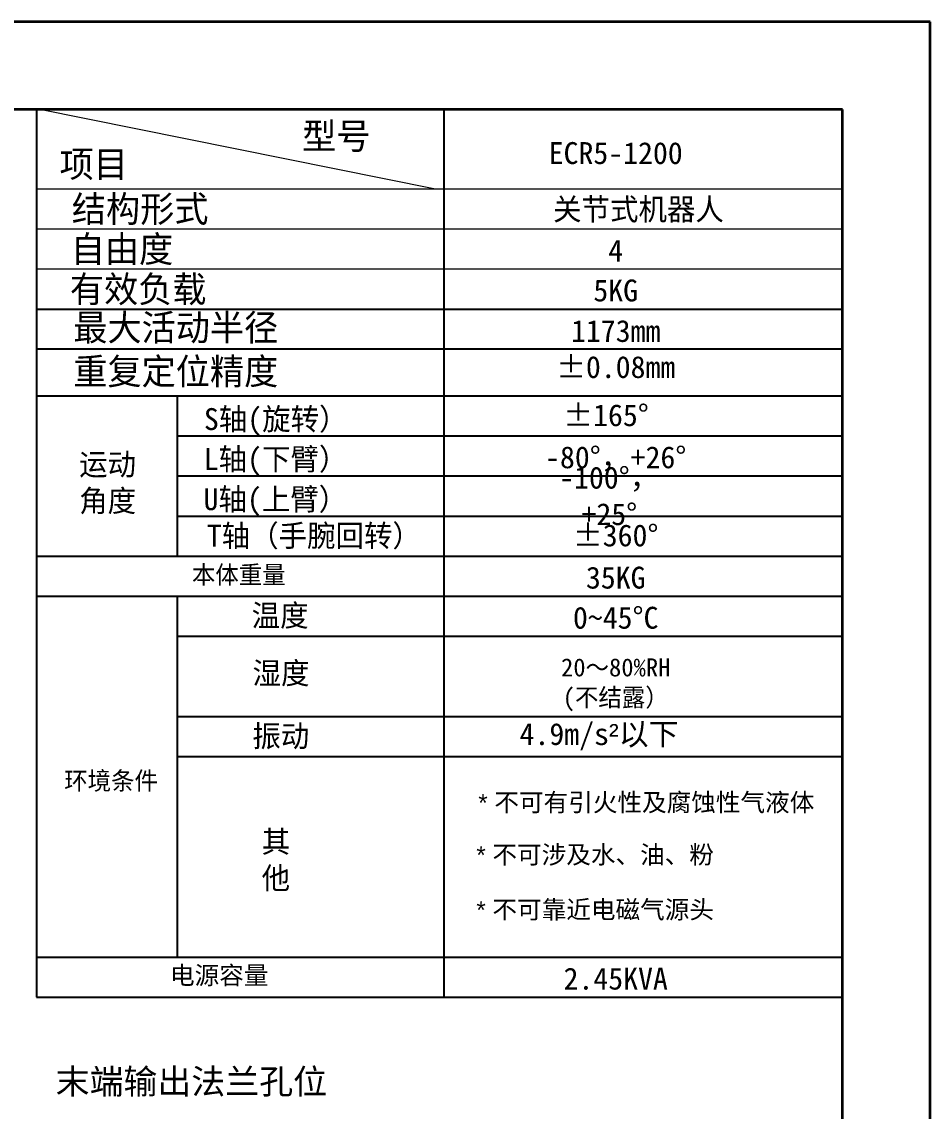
# Model space of a CAD drawing. Header units: millimetres. Extents: x 415 to 2018, y 500 to 823.
# Drawn here: x 1232.8 to 1324.1, y 683.8 to 793.3 of the extents above; entities that cross this region are included whole.
import ezdxf

# ---------------------------------------------------------------- set-up
doc = ezdxf.new("R2010")
doc.units = ezdxf.units.MM
for name, color, linetype, lineweight in [('DIM', 4, 'Continuous', 18), ('标注层', 161, 'Continuous', 25), ('粗实线层', 7, 'Continuous', 35)]:
    doc.layers.add(name, color=color, linetype=linetype, lineweight=lineweight)
doc.styles.add('样式 1', font='')
doc.styles.get('样式 1').set_extended_font_data('微软雅黑')

msp = doc.modelspace()

# ---------------------------------------------------------------- linework, layer by layer
for p, q in [((1234.2738, 784.5754), (1234.2738, 695.2585)), ((1275.1876, 784.4978), (1275.1876, 695.2585)), ((1315.2562, 760.3907), (1234.2738, 760.3907)), ((1234.2738, 755.7137), (1315.2562, 755.7137)), ((1248.38, 755.7137), (1248.38, 739.5923)), ((1248.38, 751.6833), (1315.2562, 751.6833)), ((1248.38, 747.653), (1315.2562, 747.653)), ((1248.38, 743.6226), (1315.2562, 743.6226)), ((1234.2738, 739.5923), (1315.2562, 739.5923)), ((1234.2738, 739.5923), (1309.2859, 739.5923)), ((1234.2738, 739.5923), (1315.2562, 739.5923)), ((1234.2738, 735.562), (1309.2859, 735.562)), ((1248.38, 735.562), (1248.38, 699.2889)), ((1248.38, 735.562), (1248.38, 699.2889)), ((1248.38, 731.5316), (1315.2562, 731.5316)), ((1248.38, 723.4709), (1315.2562, 723.4709)), ((1248.38, 719.4406), (1315.2562, 719.4406)), ((1234.2738, 699.2889), (1315.2562, 699.2889)), ((1234.2738, 695.2585), (1315.2562, 695.2585))]:
    msp.add_line(p, q)
at = {"color": 0}
for p, q in [((1234.2738, 764.4237), (1315.2562, 764.4237)), ((1234.2738, 739.5923), (1315.2562, 739.5923))]:
    msp.add_line(p, q, dxfattribs=at)
at = {"layer": 'DIM', "color": 0}
for p, q in [((1234.2738, 784.5754), (1274.3375, 776.5147)), ((1234.2738, 776.5147), (1315.254, 776.5147)), ((1234.2738, 772.4843), (1315.2562, 772.4843)), ((1234.2738, 768.454), (1315.2562, 768.454))]:
    msp.add_line(p, q, dxfattribs=at)
at = {"layer": '标注层', "color": 0}
msp.add_line((1234.2738, 735.562), (1315.2562, 735.562), dxfattribs=at)
at = {"layer": '粗实线层'}
for p, q in [((1324.0562, 793.2978), (900.787, 793.2978)), ((1324.0562, 507.5396), (1324.0562, 793.2978)), ((1315.2562, 784.4978), (909.587, 784.4978)), ((1315.2562, 516.3396), (1315.2562, 784.4978))]:
    msp.add_line(p, q, dxfattribs=at)

# ---------------------------------------------------------------- texts
at = {"color": 0, "attachment_point": 5}
for s, insert, char_height, width in [('ECR5-1200', (1292.4577, 780.084), 2.2, 17.702164), ('关节式机器人', (1294.7438, 774.3348), 2.2, 19.783594), ('4', (1292.4577, 770.3044), 2.2, 1.107392), ('5KG', (1292.4577, 766.2741), 2.2, 6.100723), ('1173mm', (1292.4577, 762.2031), 2.2, 6.100723), ('%%P0.08mm', (1292.4577, 758.5788), 2.2, 9.896058), ('S轴(旋转）', (1258.2964, 753.0714), 2.2, 17.315397), ('%%P165%%D', (1291.489, 753.738), 2.2, 6.97657), ('运动角度', (1241.4057, 746.8548), 2.2, 6.704755), ('L轴(下臂）', (1258.2813, 749.0511), 2.2, 13.852658), ('-80%%D{\\fSimSun|b0|i0|c134|p2;，}+26%%D', (1292.4577, 749.3655), 2.2, 15.03033), ('-100%%D{\\fSimSun|b0|i0|c134|p2;，}+25%%D', (1291.8206, 745.626), 2.2, 13.741728), ('U轴(上臂）', (1258.2612, 745.0208), 2.2, 15.39184), ('T轴（手腕回转）', (1262.1283, 741.5005), 2.2, 22.862346), ('%%P360%%D', (1292.4577, 741.6576), 2.2, 6.97657), ('本体重量', (1254.5861, 737.621), 1.8121, 20.194803), ('35KG', (1292.4577, 737.4124), 2.2, 6.241664), ('温度', (1258.7358, 733.5087), 2.2, 10.884191), ('0~45%%DC', (1292.4577, 733.382), 2.2, 8.685117), ('湿度', (1258.8287, 727.7146), 2.2, 10.920555), ('20～80%RH\\P(不结露）', (1292.4577, 726.6587), 1.8121, 22.83241), ('振动', (1258.8079, 721.3934), 2.2, 10.962262), ('4.9m/s{\\farial|b0|i0|c134|p2;\\H0.9583x;²\\fSimSun|b0|i0|c134|p2;\\H1.044x;以下}', (1290.7824, 721.4421), 2.2, 17.197598), ('环境条件', (1241.7568, 716.9112), 1.8121, 20.194803), ('{\\farial|b0|i0|c134|p2;\\H0.9583x;* \\fSimSun|b0|i0|c134|p2;\\H1.044x;不可有引火性及腐蚀性气液体}', (1295.5304, 714.7376), 1.812096, 69.900805), ('其他', (1258.3122, 708.9475), 2.2, 4.942995), ('{\\farial|b0|i0|c134|p2;\\H0.9583x;* \\fSimSun|b0|i0|c134|p2;\\H1.044x;不可涉及水、油、粉}', (1290.3925, 709.4908), 1.812096, 49.273589), ('{\\farial|b0|i0|c134|p2;\\H0.9583x;* \\fSimSun|b0|i0|c134|p2;\\H1.044x;不可靠近电磁气源头}', (1290.3925, 703.9711), 1.812096, 49.193013), ('{\\fSimSun|b0|i0|c134|p2;电源容量}', (1252.6224, 697.3641), 1.812096, 19.570637), ('2.45KVA', (1292.4577, 697.109), 2.2, 8.818867)]:
    msp.add_mtext(s, dxfattribs=dict(at, insert=insert, char_height=char_height, width=width))
at = {"insert": (1236.181, 688.0378), "char_height": 2.5, "width": 55.606101, "attachment_point": 1, "style": '样式 1'}
msp.add_mtext('末端输出法兰孔位', dxfattribs=at)
at = {"layer": '标注层', "color": 0, "char_height": 2.64, "attachment_point": 5}
for s, insert, width in [('型号', (1264.3878, 781.676), 14.021333), ('项目', (1240.0141, 778.8527), 13.170667), ('结构形式', (1244.6749, 774.3348), 29.304), ('自由度', (1242.8468, 770.3044), 20.562667), ('有效负载', (1244.477, 766.2741), 29.421333), ('最大活动半径', (1248.256, 762.4212), 44.293333), ('重复定位精度', (1248.256, 758.0107), 44.293333)]:
    msp.add_mtext(s, dxfattribs=dict(at, insert=insert, width=width))

doc.saveas('drawing.dxf')
